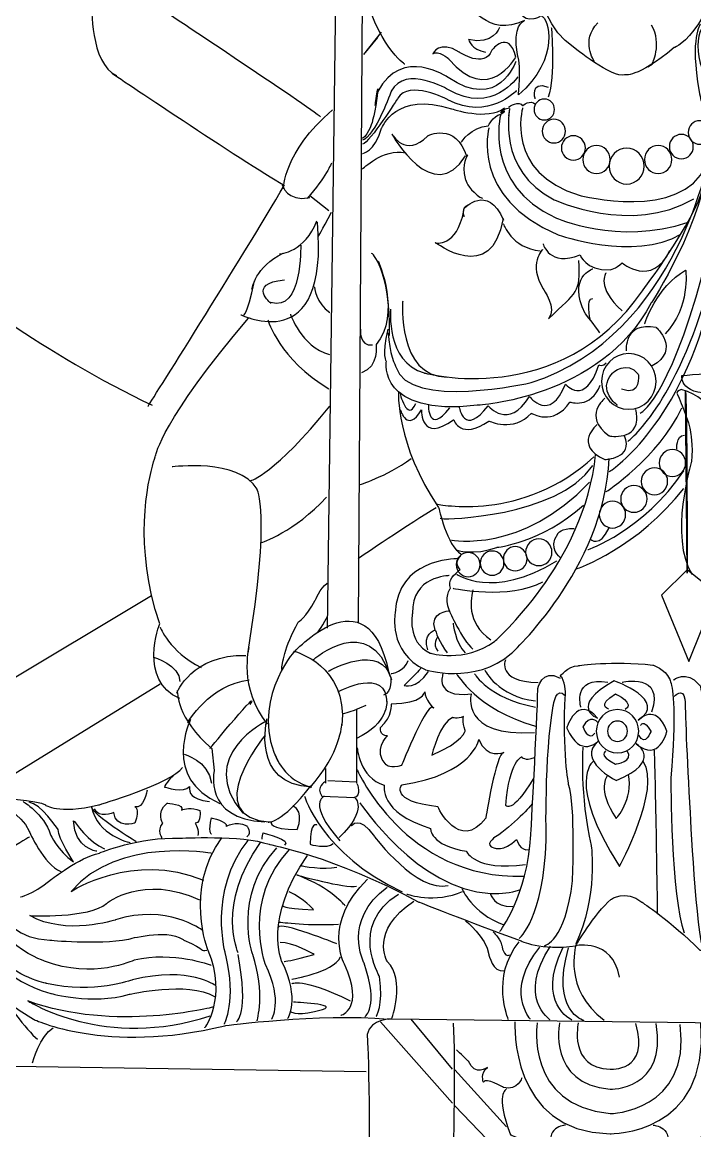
# Model space of a CAD drawing. Header units: inches. Extents: x -172 to 397, y -177 to 127.
# Drawn here: x 6.702 to 8.733, y 118.256 to 121.602 of the extents above; entities that cross this region are included whole.
import ezdxf

# ---------------------------------------------------------------- set-up
doc = ezdxf.new("R2010")
doc.units = ezdxf.units.IN
doc.header["$MEASUREMENT"] = 0
doc.linetypes.add('SolidLine', pattern=[0])

# ---------------------------------------------------------------- blocks, each defined once
blk = doc.blocks.new('headdd')
at = {"color": 4}
for p, q in [((549.7287, 532.802), (549.7184, 531.2322)), ((549.677, 532.7774), (549.6563, 531.2217)), ((549.7296, 532.3766), (549.7658, 532.4214)), ((549.7296, 532.3766), (549.7581, 532.4109)), ((549.621, 532.0928), (549.6598, 532.0625)), ((550.3807, 531.3396), (550.3289, 531.2885)), ((550.4393, 531.2921), (550.3807, 531.3396)), ((549.3028, 531.2868), (548.9027, 531.0475)), ((550.3289, 531.2885), (550.3841, 531.1548)), ((550.3841, 531.1548), (550.4378, 531.2885)), ((549.32, 531.1091), (548.9768, 530.8979)), ((549.715, 531.0598), (549.715, 530.9102)), ((549.6529, 530.9393), (549.6529, 530.9098)), ((549.6572, 530.9155), (549.715, 530.9128)), ((549.7633, 530.4298), (549.9081, 530.2661)), ((549.9081, 530.3347), (549.8253, 530.4351)), ((549.7348, 530.3294), (549.026, 530.34)), ((550.0168, 530.2186), (549.9133, 530.3329)), ((549.9133, 530.2608), (550.2185, 529.9441))]:
    blk.add_line(p, q, dxfattribs=at)
for centre, major_axis, ratio, start_param, end_param in [((550.2548, 531.549), (1.6499, 1.6499), 1, 5.497787, 11.780972), ((550.2565, 531.5512), (1.6072, 1.6072), 1, 5.497787, 11.780972), ((550.0931, 532.2657), (0, 0.0211), 0.979221, 3.141593, 9.424778), ((550.1125, 532.2222), (0, 0.0238), 0.978899, 3.141593, 9.424778), ((550.4061, 532.2195), (0, 0.0237), 0.981812, 3.141593, 9.424778), ((550.1517, 532.1883), (0, 0.0246), 0.979949, 3.141593, 9.424778), ((550.369, 532.191), (0, 0.0246), 0.979949, 3.141593, 9.424778), ((550.1983, 532.165), (0, 0.0282), 0.978599, 3.141593, 9.424778), ((550.2591, 532.1518), (0, 0.0361), 0.9798, 3.141593, 9.424778), ((550.3224, 532.165), (0, 0.0282), 0.977765, 3.141593, 9.424778), ((550.2632, 531.7186), (0, 0.0561), 0.980011, 3.141593, 9.424778), ((550.3511, 531.5543), (0, 0.0271), 0.978575, 3.141593, 9.424778), ((550.3149, 531.5174), (0, 0.0271), 0.979161, 3.141593, 9.424778), ((550.2735, 531.4821), (0, 0.027), 0.981718, 3.141593, 9.424778), ((550.2304, 531.4505), (0, 0.027), 0.980853, 3.141593, 9.424778), ((550.0347, 531.3616), (0, 0.0244), 0.978825, 3.141593, 9.424778), ((550.0821, 531.3748), (0, 0.027), 0.981138, 3.141593, 9.424778), ((549.94, 531.3499), (0, 0.0244), 0.981982, 3.141593, 9.424778), ((549.9881, 531.3528), (0, 0.0244), 0.978826, 3.141593, 9.424778), ((550.2405, 531.0145), (0, 0.0436), 0.979489, 3.141593, 9.424778), ((550.2405, 531.0145), (0, 0.0205), 0.980076, 3.141593, 9.424778)]:
    blk.add_ellipse(centre, major_axis=major_axis, ratio=ratio, start_param=start_param, end_param=end_param, dxfattribs=at)
for points, knots in [([(550.7075, 532.3251), (550.7075, 532.3251), (550.9015, 532.5522), (550.7566, 532.8109), (550.3116, 533.7031), (550.2702, 533.7876), (550.2702, 533.7876), (550.2702, 533.7876), (549.8383, 532.9692), (549.7891, 532.8768), (549.7891, 532.8768), (549.7296, 532.7422), (549.7296, 532.7158)], [0, 0, 0, 0, 1, 1, 1, 2, 2, 2, 3, 3, 3, 4, 4, 4, 4]), ([(550.0599, 532.6648), (550.0599, 532.6648), (550.0582, 532.4483), (550.1513, 532.392), (550.1513, 532.392), (550.2306, 532.3269), (550.2548, 532.3357), (550.2548, 532.3357), (550.2772, 532.3269), (550.3548, 532.3902), (550.3548, 532.3902), (550.4513, 532.4289), (550.4548, 532.6595), (550.4548, 532.6595), (550.4479, 532.7264), (550.441, 532.7668), (550.441, 532.7668), (550.4151, 532.846), (550.2599, 532.839), (550.2599, 532.839), (550.0944, 532.853), (550.0857, 532.7791), (550.0857, 532.7791), (550.0599, 532.6648), (550.0599, 532.6648)], [0, 0, 0, 0, 1, 1, 1, 2, 2, 2, 3, 3, 3, 4, 4, 4, 5, 5, 5, 6, 6, 6, 7, 7, 7, 8, 8, 8, 8]), ([(550.0875, 532.4536), (550.1013, 532.4518), (550.1271, 532.3673), (550.0409, 532.2952), (550.0409, 532.2952), (550.0478, 532.3498), (550.0392, 532.3761), (550.0271, 532.4342), (550.053, 532.4448), (550.053, 532.4448), (549.9805, 532.4079), (549.9374, 532.4818), (549.9374, 532.4818), (549.9374, 532.4818), (549.9973, 532.475), (550.0409, 532.5028), (550.0547, 532.5116), (550.0771, 532.4958), (550.0771, 532.4958), (550.0939, 532.4686), (550.0898, 532.4569), (550.0832, 532.452), (550.0782, 532.4483), (550.072, 532.4483), (550.072, 532.4483), (550.0461, 532.443), (550.0426, 532.4659), (550.0426, 532.4765)], [0, 0, 0, 0, 1, 1, 1, 2, 2, 2, 3, 3, 3, 4, 4, 4, 5, 5, 5, 6, 6, 6, 7, 7, 7, 8, 8, 8, 9, 9, 9, 9]), ([(550.4169, 532.436), (550.4031, 532.4342), (550.3772, 532.3498), (550.4634, 532.2776), (550.4634, 532.2776), (550.4565, 532.3322), (550.4652, 532.3586), (550.4772, 532.4166), (550.4513, 532.4272), (550.4513, 532.4272), (550.5238, 532.3902), (550.5669, 532.4642), (550.5669, 532.4642), (550.5669, 532.4642), (550.507, 532.4575), (550.4634, 532.4853), (550.4496, 532.4941), (550.4272, 532.4782), (550.4272, 532.4782), (550.4104, 532.451), (550.4146, 532.4394), (550.4212, 532.4344), (550.4261, 532.4307), (550.4324, 532.4307), (550.4324, 532.4307), (550.4582, 532.4254), (550.4617, 532.4483), (550.4617, 532.4589)], [0, 0, 0, 0, 1, 1, 1, 2, 2, 2, 3, 3, 3, 4, 4, 4, 5, 5, 5, 6, 6, 6, 7, 7, 7, 8, 8, 8, 9, 9, 9, 9]), ([(550.3013, 532.3515), (550.3013, 532.3515), (550.3104, 532.3571), (550.3104, 532.3571), (550.3104, 532.3571), (550.331, 532.3976), (550.3091, 532.4353)], [0, 0, 0, 0, 1, 1, 1, 2, 2, 2, 2]), ([(550.4074, 532.4373), (550.4074, 532.4373), (550.3854, 532.4113), (550.405, 532.3021), (550.406, 532.296), (550.4073, 532.2896), (550.4087, 532.2829)], [0, 0, 0, 0, 1, 1, 1, 2, 2, 2, 2]), ([(550.0357, 532.3709), (550.0357, 532.3709), (549.9805, 532.2724), (549.9012, 532.3673), (549.9012, 532.3673), (549.8788, 532.3867), (549.8685, 532.3779), (549.8685, 532.3779), (549.8822, 532.4061), (549.9219, 532.3814), (549.9219, 532.3814), (549.9737, 532.3462), (549.9874, 532.3849), (549.9874, 532.3849), (550.0219, 532.4289), (550.0357, 532.3709)], [0, 0, 0, 0, 1, 1, 1, 2, 2, 2, 3, 3, 3, 4, 4, 4, 5, 5, 5, 5]), ([(550.003, 532.4307), (550.003, 532.4307), (549.9898, 532.3934), (549.9409, 532.4069), (549.9409, 532.4069), (549.9465, 532.3848), (549.9747, 532.3814)], [0, 0, 0, 0, 1, 1, 1, 2, 2, 2, 2]), ([(550.0357, 532.3621), (550.0357, 532.3621), (550.0012, 532.26), (549.8995, 532.3304), (549.8995, 532.3304), (549.8064, 532.3937), (549.7581, 532.3022), (549.746, 532.2353), (549.7581, 532.3075), (549.7581, 532.3075), (549.7581, 532.3075), (549.7546, 532.2653), (549.7477, 532.2441), (549.7477, 532.2441), (549.7408, 532.216), (549.727, 532.2072)], [0, 0, 0, 0, 1, 1, 1, 2, 2, 2, 3, 3, 3, 4, 4, 4, 5, 5, 5, 5]), ([(550.0401, 532.3317), (550.0401, 532.3317), (549.9883, 532.2538), (549.9003, 532.3053), (549.9003, 532.3053), (549.8137, 532.3568), (549.7852, 532.3027), (549.7852, 532.3027), (549.7529, 532.2116), (549.727, 532.2037)], [0, 0, 0, 0, 1, 1, 1, 2, 2, 2, 3, 3, 3, 3]), ([(550.0375, 532.304), (550.0375, 532.304), (549.9805, 532.242), (549.899, 532.2855), (549.899, 532.2855), (549.8202, 532.3265), (549.7982, 532.2882), (549.7982, 532.2882), (549.7426, 532.1997), (549.727, 532.1958)], [0, 0, 0, 0, 1, 1, 1, 2, 2, 2, 3, 3, 3, 3]), ([(549.727, 532.1773), (549.727, 532.1773), (549.7516, 532.179), (549.7657, 532.2283), (549.7657, 532.2283), (549.7955, 532.304), (549.9062, 532.2671), (549.9062, 532.2671), (549.9799, 532.2424), (550.0133, 532.2688)], [0, 0, 0, 0, 1, 1, 1, 2, 2, 2, 3, 3, 3, 3]), ([(550.0219, 532.2714), (550.0219, 532.2714), (550.0435, 532.2846), (550.0495, 532.2732), (550.0495, 532.2732), (550.0642, 532.2873), (550.0763, 532.2759)], [0, 0, 0, 0, 1, 1, 1, 2, 2, 2, 2]), ([(549.9262, 532.2002), (549.9262, 532.2002), (549.9452, 532.2301), (549.9805, 532.2328), (549.9805, 532.2328), (549.9892, 532.2521), (550.0055, 532.2565), (550.0236, 532.2671), (550.0055, 532.2591), (550.0055, 532.2591), (550.0055, 532.2591), (550.009, 532.2688), (550.0228, 532.2688)], [0, 0, 0, 0, 1, 1, 1, 2, 2, 2, 3, 3, 3, 4, 4, 4, 4]), ([(550.0051, 532.2551), (550.0051, 532.2551), (549.9702, 532.1139), (550.1163, 532.0479), (550.1163, 532.0479), (550.2405, 531.9912), (550.3828, 532.0387)], [0, 0, 0, 0, 1, 1, 1, 2, 2, 2, 2]), ([(550.0219, 532.2529), (550.0219, 532.2529), (550.0236, 532.2671), (550.0236, 532.2671), (550.0236, 532.2671), (549.9961, 532.1439), (550.1133, 532.084), (550.1133, 532.084), (550.2668, 532.0119), (550.3944, 532.0858)], [0, 0, 0, 0, 1, 1, 1, 2, 2, 2, 3, 3, 3, 3]), ([(550.0495, 532.2688), (550.0495, 532.2688), (550.0116, 532.1386), (550.1651, 532.0928), (550.1651, 532.0928), (550.3686, 532.04), (550.4186, 532.1527)], [0, 0, 0, 0, 1, 1, 1, 2, 2, 2, 2]), ([(549.9818, 532.2288), (549.9818, 532.2288), (549.9421, 532.0888), (550.1212, 532.0136), (550.1212, 532.0136), (550.2735, 531.9595), (550.3681, 532.0149)], [0, 0, 0, 0, 1, 1, 1, 2, 2, 2, 2]), ([(549.7788, 531.8165), (549.7805, 531.776), (549.7943, 531.7479), (549.7943, 531.7479), (549.8202, 531.6599), (550.0668, 531.7162), (550.0668, 531.7162), (550.3651, 531.813), (550.4272, 532.1808), (550.4272, 532.1808), (550.4134, 532.0365), (550.3082, 531.8764), (550.3082, 531.8764), (550.2064, 531.6828), (549.9581, 531.6705), (549.9581, 531.6705), (549.7581, 531.6476), (549.7753, 531.7584), (549.7753, 531.7584), (549.7753, 531.7584), (549.7667, 531.769), (549.7788, 531.8235)], [0, 0, 0, 0, 1, 1, 1, 2, 2, 2, 3, 3, 3, 4, 4, 4, 5, 5, 5, 6, 6, 6, 7, 7, 7, 7]), ([(549.9391, 532.1747), (549.9391, 532.1747), (549.9249, 532.1549), (549.934, 532.1271), (549.934, 532.1271), (549.9366, 532.1126), (549.9521, 532.0994), (549.9521, 532.0994), (549.9624, 532.0875), (549.9689, 532.0875)], [0, 0, 0, 0, 1, 1, 1, 2, 2, 2, 3, 3, 3, 3]), ([(549.7839, 531.8641), (549.7839, 531.8641), (549.7736, 531.7584), (549.8512, 531.7356), (549.8512, 531.7356), (550.1237, 531.6599), (550.2909, 531.901), (550.2909, 531.901), (550.3979, 532.0435), (550.4117, 532.1069)], [0, 0, 0, 0, 1, 1, 1, 2, 2, 2, 3, 3, 3, 3]), ([(550.2858, 531.6546), (550.2858, 531.6546), (550.341, 531.6757), (550.4117, 531.9345), (550.4117, 531.9345), (550.4238, 531.9978), (550.4255, 532.0523)], [0, 0, 0, 0, 1, 1, 1, 2, 2, 2, 2]), ([(550.0909, 531.9951), (550.0909, 531.9951), (550.1035, 531.9485), (550.1653, 531.9731), (550.1653, 531.9731), (550.1752, 531.9415), (550.2254, 531.9432), (550.2254, 531.9432), (550.2375, 531.945), (550.2496, 531.9573), (550.2496, 531.9573), (550.3099, 531.9062), (550.3461, 531.9819)], [0, 0, 0, 0, 1, 1, 1, 2, 2, 2, 3, 3, 3, 4, 4, 4, 4]), ([(550.0897, 531.9837), (550.0897, 531.9837), (550.06, 531.9551), (550.091, 531.9047), (550.091, 531.9047), (550.1193, 531.8651), (550.1018, 531.8447), (550.1597, 531.9006), (550.1665, 531.8951), (550.1625, 531.9619)], [0, 0, 0, 0, 1, 1, 1, 2, 2, 2, 3, 3, 3, 3]), ([(549.759, 531.9608), (549.759, 531.9608), (549.8063, 531.8529), (549.7545, 531.7927), (549.7545, 531.7927), (549.7613, 531.7483), (549.7253, 531.7356)], [0, 0, 0, 0, 1, 1, 1, 2, 2, 2, 2]), ([(550.2047, 531.8165), (550.1961, 531.8306), (550.1754, 531.8553), (550.1754, 531.8553), (550.1392, 531.9292), (550.1909, 531.945), (550.1909, 531.945)], [0, 0, 0, 0, 1, 1, 1, 2, 2, 2, 2]), ([(550.2949, 531.8341), (550.2949, 531.8341), (550.3194, 531.9094), (550.3776, 531.9423), (550.3776, 531.9423), (550.388, 531.8671), (550.3362, 531.8143)], [0, 0, 0, 0, 1, 1, 1, 2, 2, 2, 2]), ([(549.3593, 531.0805), (549.2749, 531.1167), (549.3191, 531.2304), (549.3191, 531.2304), (549.2657, 531.3884), (549.2947, 531.516), (549.3068, 531.5565), (549.3094, 531.5653), (549.3112, 531.57), (549.3112, 531.57), (549.3112, 531.57), (549.3219, 531.639), (549.4981, 531.846)], [0, 0, 0, 0, 1, 1, 1, 2, 2, 2, 3, 3, 3, 4, 4, 4, 4]), ([(550.2586, 531.78), (550.2586, 531.78), (550.2535, 531.8407), (550.3181, 531.8275), (550.3181, 531.8275), (550.3686, 531.784), (550.3104, 531.7496)], [0, 0, 0, 0, 1, 1, 1, 2, 2, 2, 2]), ([(550.2405, 531.6705), (550.2405, 531.6705), (550.1991, 531.6995), (550.2302, 531.7351), (550.2302, 531.7351), (550.2591, 531.7629), (550.2823, 531.7329), (550.2823, 531.7329), (550.2892, 531.6874), (550.2487, 531.703)], [0, 0, 0, 0, 1, 1, 1, 2, 2, 2, 3, 3, 3, 3]), ([(549.9219, 531.6669), (549.9219, 531.6669), (549.9314, 531.6062), (549.9805, 531.6696), (549.9805, 531.6696), (550.0202, 531.6194), (550.0633, 531.688), (550.0633, 531.688), (550.1047, 531.6342), (550.1357, 531.7133), (550.1357, 531.7133), (550.1745, 531.6658), (550.203, 531.7516), (550.203, 531.7516), (550.2114, 531.7483), (550.2179, 531.7556)], [0, 0, 0, 0, 1, 1, 1, 2, 2, 2, 3, 3, 3, 4, 4, 4, 5, 5, 5, 5]), ([(550.4669, 531.5701), (550.4686, 531.586), (550.4772, 531.6124), (550.4772, 531.6124), (550.4755, 531.6494), (550.4858, 531.6775), (550.4858, 531.6775), (550.4703, 531.6828), (550.4531, 531.6968), (550.4531, 531.6968), (550.3634, 531.6845), (550.3703, 531.7303), (550.3703, 531.7303), (550.3703, 531.7303), (550.4324, 531.7356), (550.46, 531.7391), (550.46, 531.7391), (550.51, 531.7074), (550.5152, 531.7074)], [0, 0, 0, 0, 1, 1, 1, 2, 2, 2, 3, 3, 3, 4, 4, 4, 5, 5, 5, 6, 6, 6, 6]), ([(549.7995, 531.6986), (549.7995, 531.6986), (549.7943, 531.5913), (549.8805, 531.4646), (549.8805, 531.4646), (549.8978, 531.3872), (549.9253, 531.3713)], [0, 0, 0, 0, 1, 1, 1, 2, 2, 2, 2]), ([(549.8033, 531.6612), (549.8033, 531.6612), (549.8176, 531.6137), (549.846, 531.6612), (549.846, 531.6612), (549.8434, 531.5926), (549.9107, 531.6414), (549.9107, 531.6414), (549.9249, 531.5992), (549.9818, 531.6388), (549.9818, 531.6388), (550.031, 531.615), (550.0672, 531.6546), (550.0672, 531.6546), (550.1112, 531.6269), (550.1448, 531.677), (550.1448, 531.677), (550.1875, 531.6625), (550.2056, 531.7113)], [0, 0, 0, 0, 1, 1, 1, 2, 2, 2, 3, 3, 3, 4, 4, 4, 5, 5, 5, 6, 6, 6, 6]), ([(550.5048, 531.4717), (550.5048, 531.4717), (550.5083, 531.5249), (550.4617, 531.5727), (550.4617, 531.5727), (550.4427, 531.5958), (550.441, 531.6241), (550.441, 531.6241), (550.441, 531.6827), (550.3686, 531.7021), (550.3686, 531.7021), (550.36, 531.7003), (550.36, 531.695), (550.36, 531.695), (550.3875, 531.6312), (550.3875, 531.617), (550.3875, 531.617), (550.3927, 531.5905), (550.3893, 531.5568), (550.3893, 531.5568), (550.3427, 531.4044), (550.391, 531.3299)], [0, 0, 0, 0, 1, 1, 1, 2, 2, 2, 3, 3, 3, 4, 4, 4, 5, 5, 5, 6, 6, 6, 7, 7, 7, 7]), ([(550.3807, 531.3326), (550.3807, 531.6986), (550.3772, 531.6986), (550.3772, 531.6986), (550.3772, 531.6986), (550.3807, 531.3326), (550.3807, 531.3326)], [0, 0, 0, 0, 1, 1, 1, 2, 2, 2, 2]), ([(550.2151, 531.6845), (550.2151, 531.6845), (550.1685, 531.6494), (550.2237, 531.6088), (550.2237, 531.6088), (550.2835, 531.5982), (550.2792, 531.6492), (550.2789, 531.653), (550.2782, 531.6572), (550.2772, 531.6617)], [0, 0, 0, 0, 1, 1, 1, 2, 2, 2, 3, 3, 3, 3]), ([(550.1996, 531.6317), (550.1996, 531.6317), (550.1496, 531.5913), (550.2151, 531.5613), (550.2151, 531.5613), (550.2737, 531.5631), (550.2548, 531.6088)], [0, 0, 0, 0, 1, 1, 1, 2, 2, 2, 2]), ([(549.4968, 531.1742), (549.5434, 531.4566), (549.5149, 531.5015), (549.5149, 531.5015), (549.4777, 531.5649), (549.3442, 531.5464), (549.3442, 531.5464)], [0, 0, 0, 0, 1, 1, 1, 2, 2, 2, 2]), ([(549.9183, 531.362), (549.9106, 531.3607), (549.7981, 531.3607), (549.793, 531.2529), (549.793, 531.2529), (549.7776, 531.174), (549.8531, 531.1385), (549.8531, 531.1385), (549.9528, 531.1069), (550.0269, 531.1714), (550.0269, 531.1714), (550.2135, 531.3396), (550.2237, 531.5631)], [0, 0, 0, 0, 1, 1, 1, 2, 2, 2, 3, 3, 3, 4, 4, 4, 4]), ([(549.902, 531.3278), (549.902, 531.3278), (549.8254, 531.3269), (549.8279, 531.2519), (549.8279, 531.2519), (549.8151, 531.1945), (549.8637, 531.1716), (549.8637, 531.1716), (549.9326, 531.1513), (549.9931, 531.1954), (549.9931, 531.1954), (550.1744, 531.3525), (550.1965, 531.5715)], [0, 0, 0, 0, 1, 1, 1, 2, 2, 2, 3, 3, 3, 4, 4, 4, 4]), ([(549.8839, 531.4434), (549.8839, 531.4434), (549.8909, 531.4417), (549.8909, 531.4417), (549.8909, 531.4417), (550.1168, 531.4434), (550.1909, 531.549)], [0, 0, 0, 0, 1, 1, 1, 2, 2, 2, 2]), ([(549.9159, 531.3792), (549.9159, 531.3792), (549.951, 531.3674), (549.9975, 531.3846), (549.9975, 531.3846), (550.0866, 531.3933), (550.172, 531.4698)], [0, 0, 0, 0, 1, 1, 1, 2, 2, 2, 2]), ([(550.1254, 531.3642), (550.1254, 531.3642), (550.0995, 531.3819), (550.1202, 531.4118), (550.1202, 531.4118), (550.1271, 531.424), (550.153, 531.4223)], [0, 0, 0, 0, 1, 1, 1, 2, 2, 2, 2]), ([(549.859, 531.1786), (549.846, 531.2094), (549.8736, 531.2182), (549.8736, 531.2182), (549.8607, 531.2552), (549.9021, 531.2569), (549.9021, 531.2569), (549.89, 531.2842), (549.9046, 531.3026), (549.9046, 531.3026), (549.8971, 531.3167), (549.9137, 531.3319), (549.9207, 531.3374), (549.9212, 531.3378), (549.9217, 531.3382), (549.9222, 531.3385), (549.9231, 531.3392), (549.9236, 531.3396), (549.9236, 531.3396), (549.9098, 531.3554), (549.9253, 531.3678), (549.9253, 531.3678)], [0, 0, 0, 0, 1, 1, 1, 2, 2, 2, 3, 3, 3, 4, 4, 4, 5, 5, 5, 6, 6, 6, 7, 7, 7, 7]), ([(549.5649, 531.139), (549.5649, 531.1495), (549.5701, 531.183), (549.5977, 531.234), (549.5977, 531.234), (549.6132, 531.2428), (549.6322, 531.278), (549.6322, 531.278), (549.6408, 531.3018), (549.6563, 531.3123)], [0, 0, 0, 0, 1, 1, 1, 2, 2, 2, 3, 3, 3, 3]), ([(549.8447, 531.1412), (549.8447, 531.1412), (549.837, 531.1319), (549.8111, 531.1069), (549.8111, 531.1069), (549.8344, 531.0976), (549.8602, 531.1346)], [0, 0, 0, 0, 1, 1, 1, 2, 2, 2, 2]), ([(550.0038, 530.6119), (550.0038, 530.6119), (550.0594, 530.6832), (550.0659, 530.8059), (550.0659, 530.8059), (550.0789, 531.0316), (550.0801, 531.0989), (550.0801, 531.0989), (550.0866, 531.1425), (550.1254, 531.1214)], [0, 0, 0, 0, 1, 1, 1, 2, 2, 2, 3, 3, 3, 3]), ([(550.0931, 530.5829), (550.0931, 530.5829), (550.1357, 530.5908), (550.15, 530.7136), (550.15, 530.7136), (550.1564, 530.8667), (550.1422, 530.9075), (550.1422, 530.9075), (550.1293, 530.9722), (550.1357, 531.0897), (550.1357, 531.0897), (550.1357, 531.1187), (550.1254, 531.1254), (550.1254, 531.1254), (550.1396, 531.1452), (550.1616, 531.1465), (550.1616, 531.1465), (550.2302, 531.157), (550.3116, 531.1478), (550.3116, 531.1478), (550.3362, 531.1399), (550.3453, 531.1201), (550.3453, 531.1201), (550.3456, 531.1196), (550.3461, 531.1184), (550.3464, 531.1175), (550.3469, 531.116), (550.3475, 531.1139), (550.3519, 531.0987), (550.3598, 531.0507), (550.3479, 530.9208), (550.3479, 530.9208), (550.3479, 530.6792), (550.375, 530.6092)], [0, 0, 0, 0, 1, 1, 1, 2, 2, 2, 3, 3, 3, 4, 4, 4, 5, 5, 5, 6, 6, 6, 7, 7, 7, 8, 8, 8, 9, 9, 9, 10, 10, 10, 11, 11, 11, 11]), ([(550.353, 531.1174), (550.353, 531.1174), (550.3789, 531.1399), (550.4048, 531.1082), (550.4048, 531.1082), (550.4164, 531.1161), (550.4138, 530.897), (550.4138, 530.897), (550.4216, 530.6739), (550.4475, 530.5565)], [0, 0, 0, 0, 1, 1, 1, 2, 2, 2, 3, 3, 3, 3]), ([(549.8892, 531.1302), (549.8892, 531.1302), (549.8702, 531.0809), (549.946, 531.0897), (549.946, 531.0897), (549.9236, 531.0017), (550.0737, 531.0122)], [0, 0, 0, 0, 1, 1, 1, 2, 2, 2, 2]), ([(550.2004, 531.0409), (550.2004, 531.0409), (550.1396, 531.0633), (550.2341, 531.1161), (550.2341, 531.1161), (550.3453, 531.0752), (550.2819, 531.0369), (550.2819, 531.0369), (550.3181, 531.0738), (550.3401, 531.0145), (550.3401, 531.0145), (550.3246, 530.9498), (550.278, 530.9894), (550.278, 530.9894), (550.3336, 530.9551), (550.2379, 530.9155), (550.2379, 530.9155), (550.1564, 530.9564), (550.2017, 530.9947), (550.2017, 530.9947), (550.1668, 530.9577), (550.1383, 531.021), (550.1383, 531.021), (550.159, 531.0897), (550.2004, 531.0409)], [0, 0, 0, 0, 1, 1, 1, 2, 2, 2, 3, 3, 3, 4, 4, 4, 5, 5, 5, 6, 6, 6, 7, 7, 7, 8, 8, 8, 8]), ([(549.3545, 531.0963), (549.3545, 531.0963), (549.3521, 531.0394), (549.4242, 530.9801), (549.4242, 530.9801), (549.4287, 530.9358), (549.4287, 530.9358), (549.4287, 530.9358), (549.4062, 530.8376), (549.5304, 530.8323)], [0, 0, 0, 0, 1, 1, 1, 2, 2, 2, 3, 3, 3, 3]), ([(549.8059, 530.9458), (549.8059, 530.9458), (549.8616, 531.0844), (549.8706, 531.0607), (549.8706, 531.0607), (549.8525, 531.0791), (549.8525, 531.0936), (549.8525, 531.0936), (549.8486, 531.0699), (549.7852, 531.0699), (549.7852, 531.0699), (549.7891, 531.0435), (549.7633, 531.0224), (549.7633, 531.0224), (549.7607, 531.0052), (549.7775, 531.0052), (549.7775, 531.0052), (549.7464, 530.9749), (549.7749, 530.9471), (549.7749, 530.9471), (549.7839, 530.9379), (549.8059, 530.9458)], [0, 0, 0, 0, 1, 1, 1, 2, 2, 2, 3, 3, 3, 4, 4, 4, 5, 5, 5, 6, 6, 6, 7, 7, 7, 7]), ([(550.0426, 530.5974), (550.0426, 530.5974), (550.0918, 530.6383), (550.0969, 530.7953), (550.0969, 530.7953), (550.0931, 530.9669), (550.1112, 531.066), (550.1112, 531.066), (550.1176, 531.1082), (550.1357, 531.0858)], [0, 0, 0, 0, 1, 1, 1, 2, 2, 2, 3, 3, 3, 3]), ([(550.3543, 531.0844), (550.3543, 531.0844), (550.3724, 531.1042), (550.3763, 531.0791), (550.3763, 531.0791), (550.3789, 530.9802), (550.3854, 530.8719), (550.3854, 530.8719), (550.3957, 530.6449), (550.4113, 530.5789)], [0, 0, 0, 0, 1, 1, 1, 2, 2, 2, 3, 3, 3, 3]), ([(550.2224, 531.0593), (550.2224, 531.0593), (550.1978, 531.066), (550.2366, 531.0897), (550.2366, 531.0897), (550.278, 531.0699), (550.256, 531.058)], [0, 0, 0, 0, 1, 1, 1, 2, 2, 2, 2]), ([(550.2004, 531.033), (550.2004, 531.033), (550.1849, 531.0501), (550.1707, 531.0237), (550.1707, 531.0237), (550.181, 530.9934), (550.1952, 531.0105)], [0, 0, 0, 0, 1, 1, 1, 2, 2, 2, 2]), ([(549.9305, 531.044), (549.9305, 531.044), (549.9271, 531.0352), (549.934, 531.0158), (549.934, 531.0158), (549.9305, 530.9929), (549.8667, 530.9665), (549.8667, 530.9665), (549.8839, 531.0334), (549.9081, 531.0422), (549.9081, 531.0422), (549.9184, 531.0387), (549.9305, 531.044)], [0, 0, 0, 0, 1, 1, 1, 2, 2, 2, 3, 3, 3, 4, 4, 4, 4]), ([(550.2871, 531.0263), (550.2871, 531.0263), (550.2923, 531.0409), (550.3078, 531.0145), (550.3078, 531.0145), (550.2962, 530.9814), (550.2832, 531.0065)], [0, 0, 0, 0, 1, 1, 1, 2, 2, 2, 2]), ([(549.7167, 530.9814), (549.7167, 530.9814), (549.7206, 530.9208), (549.771, 530.9062), (549.771, 530.9062), (549.7594, 530.8508), (549.8641, 530.8191), (549.8641, 530.8191), (549.8629, 530.7848), (549.9366, 530.773), (549.9366, 530.773), (549.9534, 530.732), (550.0556, 530.7465)], [0, 0, 0, 0, 1, 1, 1, 2, 2, 2, 3, 3, 3, 4, 4, 4, 4]), ([(549.8064, 530.9067), (549.8064, 530.9067), (549.7805, 530.8732), (549.8788, 530.8627), (549.8788, 530.8627), (549.9219, 530.7694), (549.9754, 530.8398), (549.9754, 530.8398), (549.9961, 530.9718), (550.0116, 530.9718), (550.0116, 530.9718), (549.9771, 530.9577), (549.9616, 530.9982), (549.9616, 530.9982), (549.9495, 530.9278), (549.8064, 530.9067)], [0, 0, 0, 0, 1, 1, 1, 2, 2, 2, 3, 3, 3, 4, 4, 4, 5, 5, 5, 5]), ([(550.1707, 530.9828), (550.1707, 530.9828), (550.1642, 530.8851), (550.1875, 530.7848), (550.1875, 530.7848), (550.2017, 530.6805), (550.1564, 530.5868)], [0, 0, 0, 0, 1, 1, 1, 2, 2, 2, 2]), ([(550.0711, 530.9195), (550.0271, 530.8455), (550.0155, 530.8654), (550.0155, 530.8654), (550.0232, 530.9564), (550.0478, 530.963), (550.0478, 530.963), (550.0478, 530.963), (550.053, 530.9538), (550.0737, 530.9617)], [0, 0, 0, 0, 1, 1, 1, 2, 2, 2, 3, 3, 3, 3]), ([(550.2172, 530.9749), (550.2172, 530.9749), (550.1991, 530.9669), (550.2366, 530.9485), (550.2366, 530.9485), (550.2755, 530.9538), (550.2599, 530.9749)], [0, 0, 0, 0, 1, 1, 1, 2, 2, 2, 2]), ([(550.3143, 530.9762), (550.3143, 530.9762), (550.3168, 530.8891), (550.3181, 530.8112), (550.3207, 530.6462), (550.3207, 530.6462), (550.3207, 530.6462)], [0, 0, 0, 0, 1, 1, 1, 2, 2, 2, 2]), ([(548.9855, 530.8803), (548.9855, 530.8803), (549.0769, 530.8767), (549.089, 530.8662), (549.089, 530.8662), (549.1131, 530.8468), (549.1959, 530.8662), (549.1959, 530.8662), (549.3442, 530.9102), (549.3649, 530.9419)], [0, 0, 0, 0, 1, 1, 1, 2, 2, 2, 3, 3, 3, 3]), ([(550.1914, 530.9538), (550.1914, 530.9538), (550.1357, 530.9128), (550.2444, 530.7426), (550.2444, 530.7426), (550.3298, 530.8983), (550.2923, 530.9538)], [0, 0, 0, 0, 1, 1, 1, 2, 2, 2, 2]), ([(549.3468, 530.926), (549.3468, 530.926), (549.3287, 530.9075), (549.3287, 530.9023), (549.3287, 530.9023), (549.3688, 530.8891), (549.3791, 530.9036), (549.3791, 530.8904), (549.3791, 530.8785), (549.4192, 530.8732)], [0, 0, 0, 0, 1, 1, 1, 2, 2, 2, 3, 3, 3, 3]), ([(550.2198, 530.9248), (550.2198, 530.9248), (550.1978, 530.8983), (550.2379, 530.8389), (550.2379, 530.8389), (550.2729, 530.8772), (550.2625, 530.9273)], [0, 0, 0, 0, 1, 1, 1, 2, 2, 2, 2]), ([(549.2937, 530.8957), (549.2937, 530.8957), (549.286, 530.8561), (549.2692, 530.8627), (549.2692, 530.8627), (549.2795, 530.8601), (549.2692, 530.8297), (549.2692, 530.8297), (549.2303, 530.8178), (549.2265, 530.8508), (549.2265, 530.8508), (549.1954, 530.8376), (549.1877, 530.8587)], [0, 0, 0, 0, 1, 1, 1, 2, 2, 2, 3, 3, 3, 4, 4, 4, 4]), ([(549.6519, 530.9128), (549.6519, 530.9128), (549.6325, 530.9027), (549.6454, 530.8838), (549.6454, 530.8838), (549.7115, 530.8812), (549.7115, 530.8812), (549.7115, 530.8812), (549.74, 530.8587), (549.6805, 530.8006)], [0, 0, 0, 0, 1, 1, 1, 2, 2, 2, 3, 3, 3, 3]), ([(549.0441, 530.8732), (549.0441, 530.8732), (549.0855, 530.8486), (549.0993, 530.8064), (549.0993, 530.8064), (549.1131, 530.7747), (549.1458, 530.7518), (549.1458, 530.7518), (549.1148, 530.7976), (549.1148, 530.8169), (549.1148, 530.8169), (549.0786, 530.8697), (549.0562, 530.8715)], [0, 0, 0, 0, 1, 1, 1, 2, 2, 2, 3, 3, 3, 4, 4, 4, 4]), ([(549.3235, 530.7975), (549.3235, 530.7975), (549.3235, 530.8011), (549.3235, 530.8011), (549.3235, 530.8011), (549.3131, 530.8134), (549.3252, 530.8293), (549.3252, 530.8293), (549.3114, 530.8504), (549.3338, 530.8697), (549.3338, 530.8697), (549.37, 530.8679), (549.3631, 530.8557), (549.3688, 530.8587), (549.383, 530.8614), (549.3998, 530.8548), (549.3998, 530.8548), (549.4037, 530.831), (549.3907, 530.8297), (549.3907, 530.8297), (549.3998, 530.8138), (549.3959, 530.8046)], [0, 0, 0, 0, 1, 1, 1, 2, 2, 2, 3, 3, 3, 4, 4, 4, 5, 5, 5, 6, 6, 6, 7, 7, 7, 7]), ([(549.7219, 530.8706), (549.7219, 530.8706), (549.8388, 530.6947), (549.9846, 530.688), (549.9858, 530.6879), (549.987, 530.6879), (549.9883, 530.6879), (550.0064, 530.6874), (550.025, 530.6896), (550.0439, 530.6951)], [0, 0, 0, 0, 1, 1, 1, 2, 2, 2, 3, 3, 3, 3]), ([(548.9975, 530.8644), (548.9975, 530.8644), (549.0389, 530.8521), (549.0562, 530.8134), (549.0562, 530.8134), (549.0855, 530.7465), (549.12, 530.7324)], [0, 0, 0, 0, 1, 1, 1, 2, 2, 2, 2]), ([(549.2717, 530.7923), (549.2717, 530.7923), (549.1838, 530.8451), (549.1821, 530.8627), (549.1924, 530.8046), (549.2597, 530.7905), (549.2597, 530.7905)], [0, 0, 0, 0, 1, 1, 1, 2, 2, 2, 2]), ([(549.5434, 530.8314), (549.5434, 530.8314), (549.5391, 530.8169), (549.5959, 530.8169), (549.5959, 530.8169), (549.6115, 530.8522), (549.5873, 530.8644)], [0, 0, 0, 0, 1, 1, 1, 2, 2, 2, 2]), ([(549.7046, 530.824), (549.7046, 530.824), (549.7201, 530.8486), (549.7512, 530.8028), (549.7512, 530.8028), (549.8374, 530.6885), (549.8995, 530.7043)], [0, 0, 0, 0, 1, 1, 1, 2, 2, 2, 2]), ([(550.0685, 530.868), (550.0685, 530.868), (550.0297, 530.8231), (549.9948, 530.802), (549.9948, 530.802), (549.9689, 530.7848), (549.9935, 530.7795), (549.9935, 530.7795), (550.0103, 530.7716), (550.0375, 530.7967), (550.0375, 530.7967), (550.0452, 530.7716), (550.062, 530.7769)], [0, 0, 0, 0, 1, 1, 1, 2, 2, 2, 3, 3, 3, 4, 4, 4, 4]), ([(549.1924, 530.773), (549.1924, 530.773), (549.1476, 530.7782), (549.1458, 530.8346), (549.1458, 530.8346), (549.1786, 530.7888), (549.2079, 530.7782)], [0, 0, 0, 0, 1, 1, 1, 2, 2, 2, 2]), ([(549.4231, 530.8073), (549.4231, 530.8073), (549.4166, 530.8125), (549.4231, 530.8402), (549.4231, 530.8402), (549.4567, 530.8336), (549.4528, 530.8231), (549.4528, 530.8231), (549.4709, 530.8349), (549.4942, 530.8244), (549.4942, 530.8244), (549.5058, 530.8099), (549.4942, 530.802)], [0, 0, 0, 0, 1, 1, 1, 2, 2, 2, 3, 3, 3, 4, 4, 4, 4]), ([(549.6356, 530.8257), (549.6356, 530.8257), (549.6219, 530.8346), (549.6219, 530.787), (549.6219, 530.787), (549.6563, 530.7769), (549.6684, 530.7888)], [0, 0, 0, 0, 1, 1, 1, 2, 2, 2, 2]), ([(549.0389, 530.6814), (549.0389, 530.6814), (549.0596, 530.6832), (549.101, 530.7166), (549.101, 530.7166), (549.1579, 530.7606), (549.1976, 530.7695), (549.1976, 530.7695), (549.2786, 530.8028), (549.3597, 530.7993), (549.3597, 530.7993), (549.4856, 530.8063), (549.5391, 530.787), (549.5391, 530.787), (549.6667, 530.7642), (549.8409, 530.6708), (549.8409, 530.6708), (549.9391, 530.6322), (550.0443, 530.5934), (550.0443, 530.5934), (550.0875, 530.5723), (550.1564, 530.5829), (550.1564, 530.5829), (550.1944, 530.648), (550.2272, 530.6761), (550.2272, 530.6761), (550.2565, 530.6973), (550.2893, 530.6708), (550.2893, 530.6708), (550.3479, 530.6322), (550.4065, 530.5741), (550.4065, 530.5741), (550.4927, 530.5459), (550.5134, 530.472)], [0, 0, 0, 0, 1, 1, 1, 2, 2, 2, 3, 3, 3, 4, 4, 4, 5, 5, 5, 6, 6, 6, 7, 7, 7, 8, 8, 8, 9, 9, 9, 10, 10, 10, 11, 11, 11, 11]), ([(549.4244, 530.7685), (549.4244, 530.7685), (549.2346, 530.8038), (549.1407, 530.692), (549.1407, 530.692), (549.2648, 530.7738), (549.4071, 530.7149)], [0, 0, 0, 0, 1, 1, 1, 2, 2, 2, 2]), ([(549.5253, 530.7975), (549.5253, 530.7975), (549.5253, 530.8011), (549.527, 530.8099), (549.527, 530.8099), (549.5873, 530.7958), (549.5701, 530.7853)], [0, 0, 0, 0, 1, 1, 1, 2, 2, 2, 2]), ([(549.057, 530.802), (549.057, 530.802), (548.7363, 530.633), (549.0648, 530.4351), (549.0648, 530.4351), (549.2096, 530.3637), (549.4502, 530.4218), (549.4502, 530.4218), (549.6391, 530.4482), (549.7788, 530.4351)], [0, 0, 0, 0, 1, 1, 1, 2, 2, 2, 3, 3, 3, 3]), ([(549.4097, 530.4175), (549.4097, 530.4175), (549.4563, 530.4782), (549.4166, 530.5732), (549.4166, 530.5732), (549.3674, 530.6955), (549.4442, 530.8002)], [0, 0, 0, 0, 1, 1, 1, 2, 2, 2, 2]), ([(549.4494, 530.4253), (549.4494, 530.4253), (549.4744, 530.4733), (549.452, 530.5639), (549.452, 530.5639), (549.4149, 530.693), (549.4968, 530.795)], [0, 0, 0, 0, 1, 1, 1, 2, 2, 2, 2]), ([(549.5149, 530.4316), (549.5149, 530.4316), (549.5321, 530.4878), (549.5063, 530.5653), (549.5063, 530.5653), (549.4649, 530.6814), (549.5546, 530.78)], [0, 0, 0, 0, 1, 1, 1, 2, 2, 2, 2]), ([(549.5442, 530.4351), (549.5442, 530.4351), (549.5684, 530.47), (549.5321, 530.5453), (549.5321, 530.5453), (549.4839, 530.6749), (549.5805, 530.7765)], [0, 0, 0, 0, 1, 1, 1, 2, 2, 2, 2]), ([(549.577, 530.4368), (549.577, 530.4368), (549.6029, 530.4737), (549.5649, 530.5512), (549.5649, 530.5512), (549.527, 530.6375), (549.6166, 530.7642)], [0, 0, 0, 0, 1, 1, 1, 2, 2, 2, 2]), ([(549.4226, 530.5433), (549.4226, 530.5433), (549.3468, 530.5723), (549.2674, 530.5538), (549.2674, 530.5538), (549.1847, 530.5142), (549.0872, 530.5521), (549.0872, 530.5521), (548.9381, 530.6022), (548.9949, 530.7254), (548.9949, 530.7254), (548.9682, 530.6004), (549.0976, 530.5943), (549.0976, 530.5943), (549.1924, 530.5846), (549.2562, 530.5961), (549.2562, 530.5961), (549.3311, 530.6179), (549.3651, 530.5959), (549.3659, 530.5954), (549.3667, 530.5949), (549.3675, 530.5943), (549.4166, 530.5732), (549.3985, 530.5724), (549.414, 530.5741)], [0, 0, 0, 0, 1, 1, 1, 2, 2, 2, 3, 3, 3, 4, 4, 4, 5, 5, 5, 6, 6, 6, 7, 7, 7, 8, 8, 8, 8]), ([(549.4045, 530.6145), (549.4045, 530.6145), (549.3321, 530.6683), (549.2303, 530.6348), (549.2303, 530.6348), (549.1295, 530.6022), (549.0579, 530.6436), (549.0579, 530.6436), (549.1778, 530.6374), (549.2122, 530.6682), (549.2122, 530.6682), (549.2847, 530.7281), (549.3994, 530.6753)], [0, 0, 0, 0, 1, 1, 1, 2, 2, 2, 3, 3, 3, 4, 4, 4, 4]), ([(549.6921, 530.6634), (549.6921, 530.6634), (549.6649, 530.6991), (549.5951, 530.7254), (549.5951, 530.7254), (549.6921, 530.6977), (549.7154, 530.703)], [0, 0, 0, 0, 1, 1, 1, 2, 2, 2, 2]), ([(549.6839, 530.443), (549.6839, 530.443), (549.7322, 530.4554), (549.6908, 530.546), (549.6908, 530.546), (549.646, 530.6296), (549.7374, 530.7166)], [0, 0, 0, 0, 1, 1, 1, 2, 2, 2, 2]), ([(549.5679, 530.6634), (549.5679, 530.6634), (549.5602, 530.6581), (549.6287, 530.6555), (549.6287, 530.6555), (549.6093, 530.6779), (549.5796, 530.6911)], [0, 0, 0, 0, 1, 1, 1, 2, 2, 2, 2]), ([(549.7322, 530.4403), (549.7322, 530.4403), (549.7615, 530.4597), (549.7305, 530.5477), (549.7305, 530.5477), (549.6856, 530.6339), (549.777, 530.7008)], [0, 0, 0, 0, 1, 1, 1, 2, 2, 2, 2]), ([(549.7546, 530.4403), (549.7546, 530.4403), (549.7701, 530.4614), (549.7615, 530.5213), (549.7615, 530.5213), (549.6994, 530.6234), (549.7995, 530.6867)], [0, 0, 0, 0, 1, 1, 1, 2, 2, 2, 2]), ([(549.7857, 530.4349), (549.7857, 530.4349), (549.815, 530.5142), (549.777, 530.5512), (549.777, 530.5512), (549.7408, 530.6128), (549.8305, 530.6726)], [0, 0, 0, 0, 1, 1, 1, 2, 2, 2, 2]), ([(549.9348, 530.633), (549.9348, 530.633), (549.9762, 530.6004), (549.9814, 530.5653), (549.9814, 530.5653), (549.99, 530.5283), (550.0116, 530.5327)], [0, 0, 0, 0, 1, 1, 1, 2, 2, 2, 2]), ([(549.99, 530.611), (549.99, 530.611), (550.0038, 530.5987), (550.0073, 530.5846), (550.0073, 530.5846), (550.0116, 530.5573), (550.0236, 530.5644)], [0, 0, 0, 0, 1, 1, 1, 2, 2, 2, 2]), ([(549.5695, 530.5512), (549.5695, 530.5512), (549.5855, 530.5526), (549.63, 530.5654), (549.63, 530.5654), (549.5855, 530.5909), (549.5615, 530.5894)], [0, 0, 0, 0, 1, 1, 1, 2, 2, 2, 2]), ([(550.2444, 530.5198), (550.2307, 530.5986), (550.1564, 530.5829), (550.1564, 530.5829), (550.1564, 530.5829), (550.1306, 530.4945), (550.2134, 530.4333)], [0, 0, 0, 0, 1, 1, 1, 2, 2, 2, 2]), ([(549.4313, 530.5028), (549.4313, 530.5028), (549.3804, 530.5424), (549.264, 530.5142), (549.264, 530.5142), (549.1872, 530.4852), (549.0915, 530.5072), (549.0915, 530.5072), (549.0312, 530.5177), (548.9872, 530.5679), (548.9872, 530.5679), (549.001, 530.5143), (549.1001, 530.487), (549.1001, 530.487), (549.1812, 530.4632), (549.258, 530.4852), (549.258, 530.4852), (549.3752, 530.5125), (549.4296, 530.4808)], [0, 0, 0, 0, 1, 1, 1, 2, 2, 2, 3, 3, 3, 4, 4, 4, 5, 5, 5, 6, 6, 6, 6]), ([(549.4278, 530.4597), (549.4278, 530.4597), (549.2278, 530.4078), (549.0536, 530.472), (549.0536, 530.472), (549.2105, 530.3717), (549.4209, 530.4421)], [0, 0, 0, 0, 1, 1, 1, 2, 2, 2, 2]), ([(549.5835, 530.4496), (549.5835, 530.4496), (549.6003, 530.4403), (549.6469, 530.4549), (549.6805, 530.4653), (549.5886, 530.4694), (549.5886, 530.4694)], [0, 0, 0, 0, 1, 1, 1, 2, 2, 2, 2]), ([(550.9523, 530.421), (550.9523, 530.421), (549.7858, 530.4349), (549.7858, 530.4349), (549.7858, 530.4349), (549.7788, 530.4351), (549.7788, 530.4351), (549.7788, 530.4351), (549.7296, 530.4324), (549.7374, 530.3902), (549.7374, 530.3902), (549.7503, 530.1077), (549.7244, 530.0153), (549.7244, 530.0153), (549.696, 529.9494), (549.6339, 529.9467), (549.6339, 529.9467), (549.6753, 529.9045), (549.6856, 529.8728), (549.6856, 529.8728), (549.7426, 529.7936), (549.8253, 529.8358), (549.8253, 529.8358), (549.8848, 529.8648), (549.9003, 529.8252), (549.9003, 529.8252), (549.9159, 529.7698), (549.8331, 529.7698), (549.8331, 529.7698), (549.7891, 529.7909), (549.7788, 529.7831), (549.7788, 529.7831), (549.7529, 529.7804), (549.7762, 529.754), (549.7762, 529.754), (550.0168, 529.5111), (550.5626, 529.6536)], [0, 0, 0, 0, 1, 1, 1, 2, 2, 2, 3, 3, 3, 4, 4, 4, 5, 5, 5, 6, 6, 6, 7, 7, 7, 8, 8, 8, 9, 9, 9, 10, 10, 10, 11, 11, 11, 12, 12, 12, 12]), ([(550.034, 530.4298), (550.034, 530.4298), (550.0219, 530.208), (550.2254, 530.2045), (550.2254, 530.2045), (550.4272, 530.201), (550.4082, 530.4263)], [0, 0, 0, 0, 1, 1, 1, 2, 2, 2, 2]), ([(550.0789, 530.428), (550.0789, 530.428), (550.053, 530.2626), (550.2254, 530.245), (550.2254, 530.245), (550.3893, 530.2485), (550.3668, 530.4245)], [0, 0, 0, 0, 1, 1, 1, 2, 2, 2, 2]), ([(550.1237, 530.428), (550.1237, 530.428), (550.0995, 530.3048), (550.2254, 530.2943), (550.2254, 530.2943), (550.341, 530.2908), (550.3186, 530.4263)], [0, 0, 0, 0, 1, 1, 1, 2, 2, 2, 2]), ([(550.1616, 530.428), (550.1616, 530.428), (550.1409, 530.3365), (550.2254, 530.3347), (550.2254, 530.3347), (550.3065, 530.3277), (550.2772, 530.4263)], [0, 0, 0, 0, 1, 1, 1, 2, 2, 2, 2]), ([(550.0478, 530.3171), (550.0478, 530.3171), (550.0411, 530.2908), (550.0108, 530.2978), (550.0108, 530.2978), (549.9755, 530.3189), (549.9705, 530.3083), (549.9705, 530.3083), (549.9638, 530.3277), (549.9789, 530.3382), (549.9789, 530.3382), (549.9537, 530.3189), (549.9403, 530.3506), (549.9403, 530.3506), (549.9218, 530.3682), (549.9167, 530.3735)], [0, 0, 0, 0, 1, 1, 1, 2, 2, 2, 3, 3, 3, 4, 4, 4, 5, 5, 5, 5]), ([(550.0168, 530.2943), (550.0168, 530.2943), (549.9926, 530.2855), (550.0254, 530.2027), (550.0254, 530.2027), (550.0944, 530.1711), (550.1047, 530.1869)], [0, 0, 0, 0, 1, 1, 1, 2, 2, 2, 2]), ([(550.4282, 530.2943), (550.4282, 530.2943), (550.4524, 530.2855), (550.4196, 530.2027), (550.4196, 530.2027), (550.3506, 530.1711), (550.3402, 530.1869)], [0, 0, 0, 0, 1, 1, 1, 2, 2, 2, 2]), ([(550.1357, 530.2221), (550.1357, 530.2221), (550.0892, 530.2186), (550.1133, 530.1693), (550.1133, 530.1693), (550.1211, 530.1535), (550.1206, 530.1418), (550.1204, 530.138), (550.1194, 530.1345), (550.1168, 530.1323), (550.1564, 530.1394), (550.1461, 530.1288), (550.1513, 530.1411), (550.1513, 530.1411), (550.1478, 530.1112), (550.1651, 530.0937), (550.1651, 530.0937), (550.2116, 530.0426), (550.2203, 530.0233)], [0, 0, 0, 0, 1, 1, 1, 2, 2, 2, 3, 3, 3, 4, 4, 4, 5, 5, 5, 6, 6, 6, 6]), ([(550.3124, 530.2221), (550.3124, 530.2221), (550.359, 530.2186), (550.3348, 530.1693), (550.3348, 530.1693), (550.3271, 530.1535), (550.3275, 530.1418), (550.3277, 530.138), (550.3288, 530.1345), (550.3314, 530.1323), (550.2917, 530.1394), (550.3021, 530.1288), (550.2969, 530.1411), (550.2969, 530.1411), (550.3003, 530.1112), (550.2831, 530.0937), (550.2831, 530.0937), (550.2365, 530.0426), (550.2279, 530.0233)], [0, 0, 0, 0, 1, 1, 1, 2, 2, 2, 3, 3, 3, 4, 4, 4, 5, 5, 5, 6, 6, 6, 6])]:
    blk.add_open_spline(points, degree=3, knots=knots, dxfattribs=at)
for points in [[(549.8124, 532.3568), (549.8124, 532.3568), (549.7555, 532.3937), (549.727, 532.5204)], [(549.1821, 532.4773), (549.1821, 532.4773), (549.1786, 532.3581), (549.2321, 532.3339)], [(549.3088, 532.4773), (549.3088, 532.4773), (549.6242, 532.2684), (549.6426, 532.2512)], [(550.194, 532.3621), (550.194, 532.3621), (550.1655, 532.4056), (550.2011, 532.4399)], [(550.1073, 532.4307), (550.1073, 532.4307), (550.1163, 532.3317), (550.1008, 532.2908)], [(549.2235, 532.3383), (549.2235, 532.3383), (549.4885, 532.1603), (549.5684, 532.1139)], [(550.0749, 532.2869), (550.0749, 532.2869), (550.0633, 532.3251), (550.1008, 532.3106)], [(549.5684, 532.106), (549.5684, 532.106), (549.5667, 532.1787), (549.6667, 532.2653)], [(549.8573, 532.2125), (549.8573, 532.2125), (549.9147, 532.2424), (549.9374, 532.1702)], [(549.7865, 532.216), (549.7865, 532.216), (549.814, 532.1682), (549.8581, 532.2122)], [(549.7865, 532.216), (549.7865, 532.216), (549.8696, 532.0671), (549.9348, 532.1728)], [(549.727, 532.1456), (549.727, 532.1456), (549.7683, 532.1878), (549.8137, 532.1786)], [(549.6649, 532.1579), (549.6649, 532.1579), (549.6537, 532.1302), (549.6158, 532.0867)], [(549.9314, 532.0661), (549.9314, 532.0661), (549.979, 532.1186), (550.0109, 532.0427)], [(549.295, 531.6678), (549.295, 531.6678), (549.4832, 531.9643), (549.5701, 532.1139)], [(549.5658, 532.1139), (549.5658, 532.1139), (549.575, 532.079), (549.621, 532.0884)], [(549.6382, 532.0101), (549.6382, 532.0101), (549.6443, 532.0205), (549.6649, 532.0594)], [(549.8738, 531.9972), (549.8738, 531.9972), (549.917, 531.987), (549.9314, 532.0625)], [(549.9318, 532.0499), (549.9318, 532.0499), (549.9261, 532.0696), (549.9398, 532.0737)], [(549.4826, 531.8528), (549.4826, 531.8528), (549.6611, 531.763), (549.6365, 532.0392)], [(549.5606, 531.9749), (549.5606, 531.9749), (549.6128, 531.9794), (549.6352, 532.0414)], [(550.0103, 532.0466), (549.9877, 531.9094), (549.8732, 531.9984), (549.8732, 531.9984)], [(550.0107, 532.0356), (550.0107, 532.0356), (550.0271, 531.9872), (550.0849, 531.9811)], [(549.6029, 531.9925), (549.6029, 531.9925), (549.6061, 531.8566), (549.5425, 531.8774)], [(549.5046, 531.9041), (549.5046, 531.9041), (549.5109, 531.9492), (549.5679, 531.9766)], [(549.7819, 531.8112), (549.7834, 531.9477), (549.7457, 531.9766), (549.7457, 531.9766)], [(548.8889, 531.9252), (548.8889, 531.9252), (549.0926, 531.7708), (549.3037, 531.6705)], [(549.4877, 531.8526), (549.4877, 531.8526), (549.4942, 531.8466), (549.5097, 531.9212)], [(549.543, 531.8755), (549.543, 531.8755), (549.4933, 531.9151), (549.5701, 531.923)], [(550.2172, 531.937), (550.2172, 531.937), (550.1965, 531.908), (550.2496, 531.8605)], [(550.2616, 531.5983), (550.2616, 531.5983), (550.3582, 531.6687), (550.4272, 531.9186)], [(549.6302, 531.9094), (549.6302, 531.9094), (549.6344, 531.8745), (549.6613, 531.857)], [(549.8081, 531.8799), (549.8081, 531.8799), (549.7962, 531.7287), (549.8978, 531.7268)], [(550.1858, 531.8429), (550.1858, 531.8429), (550.1754, 531.8869), (550.1909, 531.8852)], [(549.5822, 531.8539), (549.5822, 531.8539), (549.6029, 531.7891), (549.6611, 531.7725)], [(550.2237, 531.5367), (550.2237, 531.5367), (550.3599, 531.6229), (550.4238, 531.8693)], [(549.5369, 531.842), (549.5369, 531.842), (549.5601, 531.7619), (549.6598, 531.7039)], [(549.7232, 531.8235), (549.7232, 531.8235), (549.7196, 531.7886), (549.7477, 531.7919)], [(549.8021, 531.6968), (549.8021, 531.6968), (549.8167, 531.6344), (549.8348, 531.674)], [(549.502, 531.5187), (549.502, 531.5187), (549.5501, 531.531), (549.6615, 531.6687)], [(549.8598, 531.6713), (549.8598, 531.6713), (549.859, 531.6097), (549.9029, 531.6652)], [(550.2168, 531.4962), (550.2168, 531.4962), (550.3229, 531.5649), (550.3703, 531.6652)], [(550.36, 531.5825), (550.36, 531.5825), (550.3574, 531.6089), (550.3755, 531.6106)], [(549.7201, 531.5103), (549.7201, 531.5103), (549.7736, 531.5262), (549.8253, 531.5631)], [(549.8771, 531.4716), (549.8771, 531.4716), (550.0512, 531.4346), (550.1927, 531.5666)], [(550.1806, 531.3801), (550.1806, 531.3801), (550.2927, 531.417), (550.3737, 531.5385)], [(549.9064, 531.3994), (549.9064, 531.3994), (550.0478, 531.3713), (550.184, 531.5156)], [(550.1582, 531.3413), (550.1582, 531.3413), (550.2841, 531.3854), (550.3737, 531.5033)], [(549.5235, 531.3942), (549.5235, 531.3942), (549.5908, 531.4153), (549.6546, 531.4856)], [(549.7184, 531.3625), (549.7184, 531.3625), (549.8271, 531.4364), (549.8753, 531.4646)], [(550.1858, 531.4012), (550.1858, 531.4012), (550.2047, 531.3819), (550.2237, 531.424)], [(549.5873, 531.1713), (549.5873, 531.1713), (549.7375, 531.3395), (549.7796, 531.1346)], [(549.9167, 531.3308), (549.9167, 531.3308), (549.9875, 531.278), (550.1185, 531.3572)], [(549.9094, 531.3022), (549.9094, 531.3022), (550.0232, 531.2785), (550.0905, 531.3154)], [(549.9495, 531.2991), (549.946, 531.285), (549.934, 531.2322), (549.9857, 531.1988)], [(549.6287, 531.1587), (549.6287, 531.1587), (549.7417, 531.2574), (549.7831, 531.1249)], [(549.9021, 531.2569), (549.9021, 531.2569), (549.9271, 531.1988), (549.9495, 531.1795)], [(549.6359, 531.2131), (549.6359, 531.2131), (549.6425, 531.2179), (549.6566, 531.2454)], [(549.9098, 531.2322), (549.9098, 531.2322), (549.9133, 531.1918), (549.934, 531.1724)], [(549.3199, 531.2243), (549.3199, 531.2243), (549.3377, 531.1752), (549.4024, 531.1425)], [(549.8788, 531.2041), (549.8788, 531.2041), (549.8667, 531.19), (549.8788, 531.176)], [(549.8736, 531.2182), (549.8736, 531.2182), (549.8822, 531.1918), (549.8978, 531.1724)], [(549.4986, 531.1834), (549.4986, 531.1834), (549.4767, 531.1016), (549.5356, 531.029)], [(549.6589, 531.1354), (549.6589, 531.1354), (549.767, 531.1975), (549.7857, 531.1179)], [(549.3062, 531.1636), (549.3062, 531.1636), (549.3601, 531.1482), (549.3597, 531.1144)], [(549.3532, 531.0911), (549.3532, 531.0911), (549.3837, 531.1699), (549.4925, 531.1671)], [(549.5899, 531.1755), (549.5899, 531.1755), (549.4968, 531.0673), (549.5589, 530.9511)], [(549.5899, 531.1755), (549.5899, 531.1755), (549.6987, 531.1473), (549.6856, 531.0263)], [(549.6805, 531.095), (549.6805, 531.095), (549.7762, 531.1465), (549.7762, 531.0713)], [(549.7852, 531.1306), (549.7852, 531.1306), (549.8124, 531.1346), (549.8189, 531.157)], [(549.9737, 531.1372), (549.9737, 531.1372), (549.9995, 531.0844), (550.0754, 531.0756)], [(550.015, 531.1583), (550.015, 531.1583), (549.9961, 531.1144), (550.0806, 531.1126)], [(549.3752, 531.0316), (549.3752, 531.0316), (549.4191, 531.1088), (549.4994, 531.1179)], [(549.7839, 531.1249), (549.7839, 531.1249), (549.7884, 531.0923), (549.7693, 531.0871)], [(549.9167, 531.1302), (549.9167, 531.1302), (549.9581, 531.058), (550.0754, 531.0246)], [(549.953, 531.1302), (549.953, 531.1302), (549.9805, 531.0809), (550.0754, 531.0633)], [(550.1668, 531.0633), (550.1668, 531.0633), (550.1487, 531.1254), (550.2211, 531.1134)], [(550.2496, 531.1134), (550.2496, 531.1134), (550.3362, 531.1332), (550.3091, 531.0528)], [(549.4203, 530.9801), (549.4203, 530.9801), (549.5261, 531.1077), (549.5007, 531.0686)], [(549.7762, 531.0748), (549.7762, 531.0748), (549.7798, 531.0299), (549.7154, 530.9999)], [(549.6869, 531.0505), (549.6869, 531.0505), (549.6958, 531.0491), (549.7348, 531.0673)], [(549.3812, 531.0382), (549.3812, 531.0382), (549.3225, 530.92), (549.4399, 530.8693)], [(549.535, 531.0356), (549.535, 531.0356), (549.3889, 530.9647), (549.4863, 530.8495)], [(549.6249, 530.9023), (549.5018, 530.9066), (549.535, 531.0395), (549.535, 531.0395)], [(549.621, 530.9005), (549.6846, 530.9721), (549.6856, 531.029), (549.6856, 531.029)], [(549.5309, 531.0061), (549.5309, 531.0061), (549.3955, 530.84), (549.5434, 530.8314)], [(549.3683, 530.9683), (549.3683, 530.9683), (549.4166, 530.9559), (549.4235, 530.9102)], [(549.5511, 530.9665), (549.5511, 530.9665), (549.5708, 530.9136), (549.6249, 530.9023)], [(549.7167, 530.9366), (549.7167, 530.9366), (549.8124, 530.7162), (550.0517, 530.7228)], [(549.5373, 530.8319), (549.5373, 530.8319), (549.5633, 530.8266), (549.6235, 530.9049)], [(549.7161, 530.9093), (549.7161, 530.9093), (549.7277, 530.8839), (549.7087, 530.8807)], [(549.6106, 530.8838), (549.6106, 530.8838), (549.6442, 530.7677), (549.8072, 530.6911)], [(549.6503, 530.8838), (549.6503, 530.8838), (549.6146, 530.8716), (549.6813, 530.794)], [(549.477, 530.5688), (549.477, 530.5688), (549.4321, 530.6648), (549.5218, 530.7905)], [(549.6042, 530.7439), (549.6042, 530.7439), (549.6507, 530.7347), (549.6753, 530.7412)], [(549.8167, 530.6867), (549.8167, 530.6867), (549.8736, 530.6673), (549.9288, 530.692)], [(549.9275, 530.6977), (549.9275, 530.6977), (549.9469, 530.6489), (550.0116, 530.6251)], [(548.6647, 530.6726), (548.6647, 530.6726), (548.7682, 530.289), (549.0734, 529.9617)], [(549.9846, 530.688), (549.9846, 530.688), (549.9909, 530.6594), (550.0297, 530.6621)], [(549.6753, 530.5868), (549.6753, 530.5868), (549.5615, 530.633), (549.5576, 530.6198)], [(549.5602, 530.6304), (549.5602, 530.6304), (549.6262, 530.6225), (549.6792, 530.6264)], [(550.0211, 530.4341), (550.0211, 530.4341), (549.984, 530.5195), (550.0426, 530.5908)], [(550.065, 530.4351), (550.065, 530.4351), (550.0133, 530.4921), (550.084, 530.5802)], [(550.1047, 530.4341), (550.1047, 530.4341), (550.0375, 530.479), (550.1056, 530.582)], [(549.4735, 530.4298), (549.4735, 530.4298), (549.4994, 530.4456), (549.477, 530.5653)], [(549.5848, 530.5155), (549.5848, 530.5155), (549.6675, 530.5288), (549.683, 530.5604)], [(550.1487, 530.4333), (550.1487, 530.4333), (550.0754, 530.467), (550.1306, 530.5785)], [(550.1728, 530.4324), (550.1728, 530.4324), (550.1056, 530.45), (550.1418, 530.5785)], [(549.5848, 530.5063), (549.5848, 530.5063), (549.6029, 530.5208), (549.7025, 530.472)], [(549.0044, 530.4773), (549.0044, 530.4773), (549.051, 530.4123), (549.0734, 530.3946)], [(549.9003, 529.8252), (549.9003, 529.8252), (549.9184, 530.274), (549.9107, 530.4271)], [(549.0631, 530.347), (549.0631, 530.347), (549.0786, 530.4033), (549.1044, 530.4175)]]:
    blk.add_open_spline(points, degree=3, dxfattribs=at)

msp = doc.modelspace()

# ---------------------------------------------------------------- block references
at = {"color": 2, "linetype": 'SolidLine', "lineweight": 0, "xscale": 1.499996394110936, "yscale": 1.499996394110936, "zscale": 1.499996394110936}
msp.add_blockref('headdd', (-816.8591, -677.0582), dxfattribs=at)

doc.saveas('drawing.dxf')
